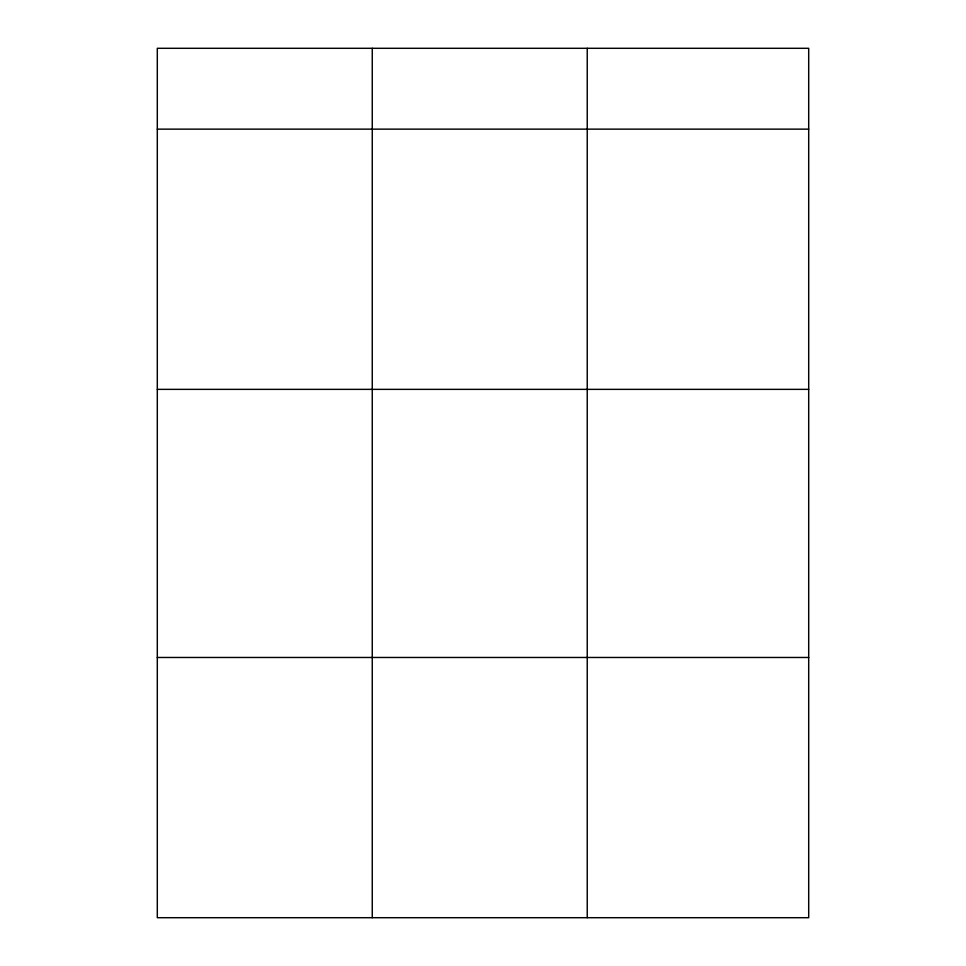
<?xml version="1.0" encoding="UTF-8"?>
<svg xmlns="http://www.w3.org/2000/svg" width="966" height="966" viewBox="0 0 966 966"><rect width="100%" height="100%" fill="white"/><g stroke="black" fill="none" stroke-linecap="round" stroke-linejoin="round"><path stroke-width="1.45" d="M808.699 389.358L808.699 48.3L157.301 48.3L157.301 917.7L808.699 917.7L808.699 389.358L157.301 389.358M157.301 129.142L808.699 129.142M157.301 657.472L808.699 657.472M587.231 48.3L587.231 917.7M372.26 48.3L372.26 917.7"/></g></svg>
